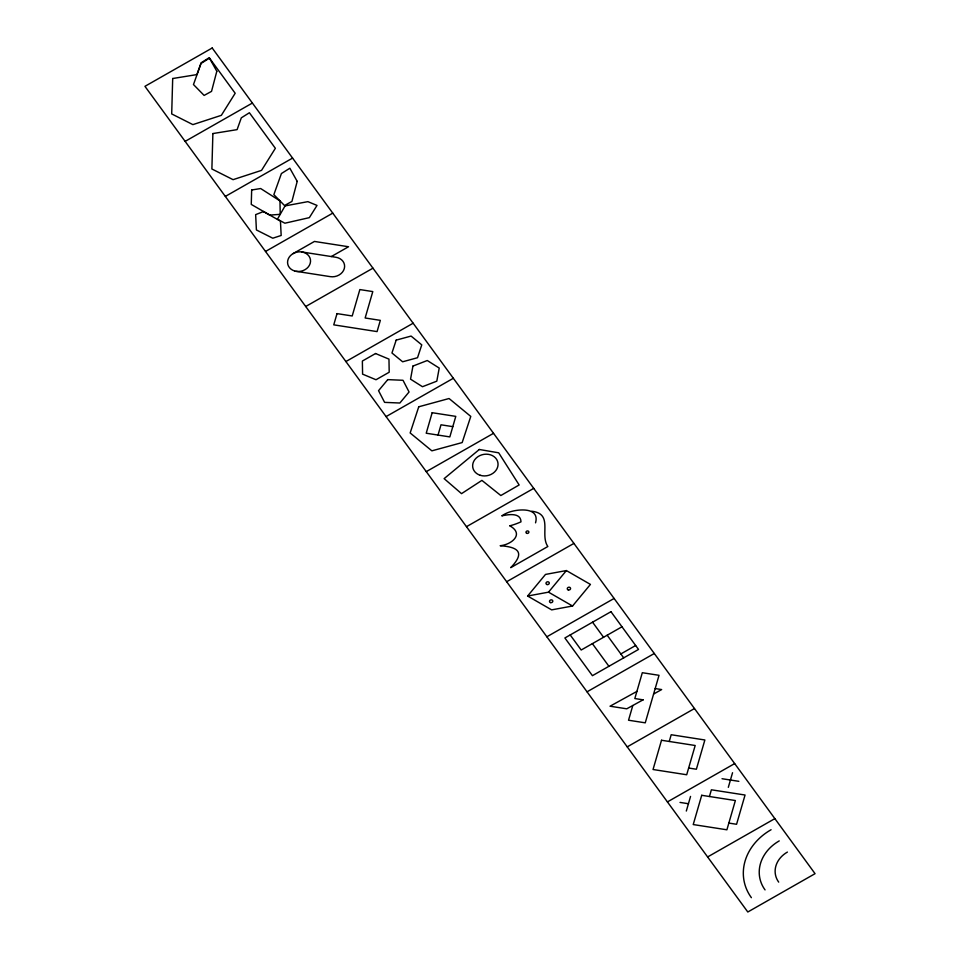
<?xml version="1.0" encoding="UTF-8"?>
<svg xmlns="http://www.w3.org/2000/svg" width="960" height="960" viewBox="0 0 960 960"><rect width="100%" height="100%" fill="white"/><g stroke="black" fill="none" stroke-linecap="round" stroke-linejoin="round"><path stroke-width="1.44" d="M535.548 522.84C539.94 507.06 518.52 508.932 509.256 512.124A26.532 22.38 -12 0 0 503.172 514.98L501.78 515.892C507.96 514.476 520.824 512.244 520.992 521.832A56.484 47.64 -12 0 1 509.892 525.792M438.024 435.072L441 424.8L452.808 426.648M632.796 705.54L628.536 720.228L645.252 722.832L659.028 675.312L642.312 672.708L634.824 698.544L643.188 699.852M669.252 741.456L671.196 734.736L704.868 739.98L696.384 769.236L688.656 768.036M686.316 811.044L690.552 796.416M709.44 796.512L711.384 789.792L745.056 795.024L736.572 824.28L728.844 823.08M728.316 787.344L732.552 772.716M527.616 596.028L545.496 574.428L566.388 570.564L590.436 584.412L572.556 606.012L551.652 609.876L527.616 596.028L548.508 592.164L566.388 570.564M185.136 141.372L252.396 103.044M225.336 196.416L292.584 158.088M265.524 251.46L332.772 213.132M293.16 253.572L314.46 241.44L348.528 246.744L331.32 256.548M305.712 306.504L372.96 268.176M345.9 361.548L413.148 323.22M386.088 416.592L453.336 378.276M426.276 471.636L493.524 433.32M466.476 526.68L533.724 488.364M506.664 581.724L573.912 543.408M546.852 636.78L614.1 598.452M621.984 626.784L581.196 650.016L570.192 634.944M620.856 653.94L635.652 645.504M587.04 691.824L654.288 653.496M627.228 746.868L694.476 708.54M667.416 801.912L734.664 763.584M707.604 856.956L774.864 818.628M653.616 694.02L661.644 689.568L655.188 688.56M636.888 691.416L610.044 706.212L626.76 708.816L643.104 699.828M301.86 251.964L335.928 257.268A11.568 9.756 -12 0 1 344.268 268.692A11.568 9.756 -12 0 1 330.312 276.648L296.244 271.344M722.016 778.716L738.852 781.332M680.016 802.416L688.428 803.724M531.756 511.236C553.524 513.684 539.58 534.564 547.848 546.516L510.732 567.66C526.14 551.748 517.188 546.948 500.16 545.712C511.248 544.764 524.724 534.204 509.904 525.852M548.508 592.164L572.556 606.012M607.176 635.22L623.712 657.864M592.56 622.2L603.564 637.272M592.38 643.644L608.916 666.288M765.048 889.896A41.376 34.896 -12 0 1 779.244 840.9M778.692 882.12A25.368 21.396 -12 0 1 787.404 852.072M751.392 897.684A57.372 48.396 -12 0 1 771.084 829.728M172.692 78.516L171.696 113.928L192.888 124.62L221.352 115.332L235.176 93.264L209.208 57.708L201.132 62.784L196.908 74.592L172.692 78.516M212.88 133.56L211.884 168.984L233.076 179.664L261.54 170.376L275.364 148.308L249.396 112.752L241.32 117.828L237.096 129.636L212.88 133.56M251.664 189.996L251.256 204.408L269.784 215.1L280.224 214.332L279.972 200.892L260.664 188.532L251.664 189.996M412.944 366.072L410.544 379.164L422.472 386.712L436.812 381.168L439.224 368.064L427.284 360.516L412.944 366.072M216.816 71.268L211.536 91.368L204.12 95.424L193.476 84.552L201.024 63.456L209.472 58.14L216.816 71.268M297.204 181.368L291.912 201.456L284.508 205.524L273.852 194.64L281.412 173.544L289.848 168.228L297.204 181.368M337.02 313.608L333.756 324.852L377.076 331.596L380.34 320.352L365.148 317.988L372.792 291.588L359.856 289.572L352.212 315.972L337.02 313.608M432.168 412.704L426.216 433.224L449.832 436.908L455.784 416.376L432.168 412.704M661.512 740.256L653.04 769.512L686.7 774.756L695.184 745.5L661.512 740.256M701.712 795.3L693.228 824.556L726.9 829.8L735.372 800.544L701.712 795.3M396.18 340.128L391.956 352.992L402.636 361.788L417.528 357.72L421.764 344.868L411.084 336.072L396.18 340.128M418.752 406.788L410.16 432.948L431.868 450.84L462.168 442.572L470.772 416.412L449.064 398.52L418.752 406.788M285.048 205.908L277.44 219.204L284.868 223.212L309.36 217.644L317.016 205.428L307.896 201.648L285.048 205.908M387.756 379.62L378.552 390.672L384.6 402.372L399.852 403.02L409.056 391.98L403.008 380.28L387.756 379.62M479.316 449.484L444.12 478.632L461.532 493.644L481.908 480.384L500.832 495.528L519.144 484.968L498.696 452.82L479.316 449.484M212.196 48L144.948 86.328L747.804 912L815.052 873.672L212.196 48M375.552 353.532L362.364 361.044L362.592 374.148L376.008 379.74L389.196 372.228L388.968 359.124L375.552 353.532M610.968 611.7L564.888 637.968L592.428 675.684L638.52 649.428L610.968 611.7M263.496 211.548L255.648 214.632L256.404 229.956L272.784 238.212L281.172 235.476L280.44 221.112L263.496 211.548M547.032 584.532A1.656 1.392 -12 0 0 549.276 582.888A1.656 1.392 -12 0 0 546.624 582.144A1.656 1.392 -12 0 0 547.032 584.532M550.56 602.604A1.656 1.392 -12 0 0 552.792 600.96A1.656 1.392 -12 0 0 550.14 600.216A1.656 1.392 -12 0 0 550.56 602.604M568.32 589.956A1.656 1.392 -12 0 0 570.552 588.312A1.656 1.392 -12 0 0 567.9 587.568A1.656 1.392 -12 0 0 568.32 589.956M526.824 533.352A1.464 1.236 -12 0 0 528.876 531.972A1.464 1.236 -12 0 0 526.584 531.216A1.464 1.236 -12 0 0 526.824 533.352M480.24 475.296A12.78 10.776 -12 0 0 497.976 463.104A12.78 10.776 -12 0 0 477.828 456.756A12.78 10.776 -12 0 0 480.24 475.296M294.696 270.996A11.568 9.756 -12 0 0 310.44 259.656A11.568 9.756 -12 0 0 292.02 254.304A11.568 9.756 -12 0 0 294.696 270.996"/></g></svg>
